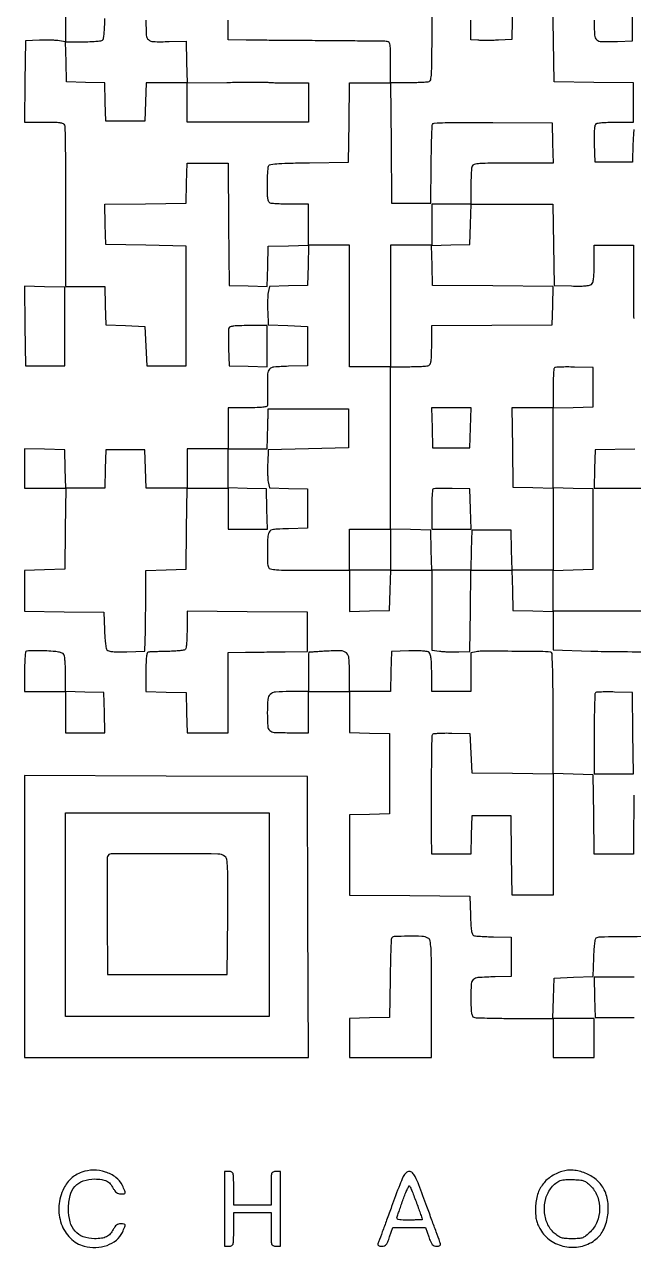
# Model space of a CAD drawing. Extents: x 179 to 1071, y 112 to 1107.
# Drawn here: x 179 to 505, y 112 to 767 of the extents above; entities that cross this region are included whole.
import ezdxf

# ---------------------------------------------------------------- set-up
doc = ezdxf.new("R2010")
doc.units = 0

msp = doc.modelspace()

# ---------------------------------------------------------------- linework, layer by layer
for points in [[(201, 789.418213), (201, 758), (210.25, 758.015313, 0.007807), (213.882764, 758.078055, 0.010736), (217.143858, 758.255482, 0.007655), (219.844524, 758.502289, 0.115381), (220.729091, 758.811407, 0.228384), (221.35659, 759.821704, 0.009456), (221.740282, 764.179757, 0.01097), (222.039141, 770.538324, 0.003025)], [(484, 769.519052, 0.012862), (484.205954, 761.513975, 0.198492), (485.363937, 759.0754, 0.184361), (487.943979, 758.071897, 0.010844), (496.503355, 758.203496), (504.5, 758.5), (504.5, 791)], [(397, 780), (397, 758.606989, -0.002045), (396.950434, 746.485827, -0.015901), (396.724422, 740.835307, -0.030015), (396.303854, 737.662537, -0.258697), (395.418213, 736.606989, -0.07203), (394.361889, 736.367894, -0.005915), (391.534475, 736.178303, -0.007831), (388.140776, 736.044305, -0.005951), (384.418213, 736), (375, 736), (375, 747, 0.004014), (374.948908, 753.363728, 0.034874), (374.706515, 756.18263, 0.10099), (374.182758, 757.58775, 0.234048), (373.25, 758.163337, 0.02023), (371.913785, 758.233701, 0.000213), (362.614063, 758.342791, 0.00068), (351.891089, 758.449435, 0.000442), (339.5, 758.544875, -0.000147), (326.533747, 758.637103, -0.000164), (314.035937, 758.733778, -0.000151), (303.385608, 758.822877, -0.00087), (297.75, 758.881538), (288, 759), (288, 769.5)], [(440.23034, 780.328317), (439.96068, 759.156633), (432.73034, 758.828317, -0.005785), (429.687146, 758.725393, -0.005151), (426.52235, 758.687613, -0.005175), (423.675666, 758.71242, -0.01588), (421.75, 758.810365), (418, 759.120731), (418, 769.560365)], [(505.315749, 711.055937, 0.019108), (504.987032, 707.800174, 0.00836), (504.788805, 703.464966), (504.5, 693.5), (494.5, 693.5), (484.5, 693.5), (484.211769, 703.417355, -0.006827), (484.138177, 708.195195, -0.023663), (484.278982, 711.282937, -0.033714), (484.604266, 713.294865, -0.19692), (485.211769, 714.152042, -0.113964), (486.130001, 714.475228, -0.008157), (488.83877, 714.733781, -0.011132), (492.113016, 714.919254, -0.008167), (495.75, 714.984687), (505, 715), (505, 725.480112), (505, 735.960225), (483.75, 736.230112), (462.5, 736.5), (462.230498, 758.25), (461.960995, 780)], [(244, 769.606989, 0.01279), (244.205236, 761.585257, 0.195993), (245.357504, 759.126454, 0.183007), (247.935008, 758.086581, 0.010906), (256.475707, 758.089571), (265.5, 758.289596), (265.782751, 747.144798), (266.065502, 736), (255.067734, 736), (244.069966, 736), (243.784983, 725.75), (243.5, 715.5), (233, 715.5), (222.5, 715.5), (222.215399, 725.715399), (221.930798, 735.930798), (211.715399, 736.215399), (201.5, 736.5), (201.216564, 747.21096), (200.933129, 757.921919), (197.716564, 758.51745, 0.030739), (195.993045, 758.728091, 0.008297), (193.241741, 758.848012, 0.008369), (190.107313, 758.880072, 0.008584), (187, 758.80649), (179.5, 758.5), (179.230498, 736.75), (178.960995, 715), (189.373509, 715, -0.005337), (194.952209, 714.940452, -0.030315), (197.9105, 714.697448, -0.062982), (199.600948, 714.232572, -0.205372), (200.393011, 713.418213, -0.087881), (200.639736, 712.142867, -0.000498), (200.821697, 699.840725, -0.002111), (200.956187, 685.792159, -0.001338), (201, 669.418213), (201, 627), (211.465017, 627), (221.930034, 627), (222.215017, 616.75), (222.5, 606.5), (233, 606), (243.5, 605.5), (244, 595), (244.5, 584.5), (255, 584.5), (265.5, 584.5), (265.5, 616.5), (265.5, 648.5), (244, 649), (222.5, 649.5), (222.216367, 660.230404), (221.932734, 670.960808), (243.716367, 671.230404), (265.5, 671.5), (265.783832, 682.25), (266.067663, 693), (277.020167, 693), (287.972671, 693), (288.236336, 660.25), (288.5, 627.5), (298.715817, 627.215394), (308.931635, 626.930789), (309.215817, 637.715394), (309.5, 648.5), (320.284178, 648.784178), (331.068357, 649.068357), (330.784178, 638.284178), (330.5, 627.5), (320.288831, 627.215446), (310.077661, 626.930891), (309.481052, 623.715446, 0.030047), (309.270626, 622.018638, 0.00876), (309.150106, 619.388287, 0.008769), (309.118216, 616.415823, 0.009283), (309.192221, 613.5), (309.5, 606.5), (320, 606), (330.5, 605.5), (330.5, 595), (330.5, 584.5), (320.306482, 584.21564, 0.012017), (312.543774, 583.812228, 0.186002), (310.174219, 582.685799, 0.184523), (309.163584, 580.256908, 0.011793), (309.118381, 572.42637, -0.001773), (309.162999, 569.299259, -0.00237), (309.179978, 566.461184, -0.00165), (309.175083, 564.081611, -0.024531), (309.129791, 563.25, -0.314515), (308.605545, 562.643644, -0.032862), (306.653411, 562.282852, -0.023176), (303.524501, 562.061227, -0.006093), (298.5, 562), (288, 562), (288, 551), (288, 540), (277, 540), (266, 540), (266, 529.5), (266, 519), (255.034983, 519), (244.069966, 519), (243.784983, 529.25), (243.5, 539.5), (233, 539.5), (222.5, 539.5), (222.215017, 529.25), (221.930034, 519), (211.5, 519), (201.069966, 519), (200.784983, 529.25), (200.5, 539.5), (189.75, 539.783832), (179, 540.067663), (179, 529.533832), (179, 519), (190.019502, 519), (201.039005, 519), (200.769502, 497.25), (200.5, 475.5), (189.75, 475.216168), (179, 474.932337), (179, 463.986056), (179, 453.039775), (200.25, 452.769888), (221.5, 452.5), (221.790118, 443.054124, 0.009941), (221.977975, 439.343588, 0.013554), (222.304236, 436.010384, 0.01037), (222.704917, 433.274446, 0.132407), (223.132908, 432.339856, 0.167678), (224.095359, 431.755311, 0.030434), (226.191022, 431.432811, 0.02274), (229.289227, 431.289042, 0.007523), (233.84279, 431.353465), (243.5, 431.635467), (243.704554, 442.567734, 0.001122), (243.786258, 447.529528, 0.000668), (243.86237, 453.436521, 0.000669), (243.922472, 459.323, 0.001158), (243.954554, 464.216168), (244, 474.932337), (254.75, 475.216168), (265.5, 475.5), (265.769502, 497.25), (266.039005, 519), (277.019502, 519), (288, 519), (288, 508), (288, 497), (298.533832, 497), (309.067663, 497), (308.783832, 507.75), (308.5, 518.5), (298.25, 518.784983), (288, 519.069966), (288, 529.534983), (288, 540), (298.5, 540), (309, 540), (309.111066, 545.75, -0.000597), (309.16368, 548.315351, -0.000388), (309.230318, 551.279688, -0.00039), (309.29986, 554.172908, -0.000742), (309.361066, 556.5), (309.5, 561.5), (331, 561.5), (352.5, 561.5), (352.5, 551), (352.5, 540.5), (331, 540), (309.5, 539.5), (309.192221, 532.5, 0.009283), (309.118216, 529.584177, 0.008769), (309.150106, 526.611713, 0.00876), (309.270626, 523.981362, 0.030047), (309.481052, 522.284554), (310.077661, 519.069109), (320.288831, 518.784554), (330.5, 518.5), (330.5, 508), (330.5, 497.5), (320.357794, 497.216207, 0.004239), (314.122991, 496.988837, 0.045994), (311.631874, 496.645775, 0.13437), (310.355481, 495.955228, 0.137305), (309.621449, 494.716207, 0.056369), (309.147458, 491.56532, 0.008974), (309.0303, 485.316115, 0.007455), (309.119202, 479.016684, 0.084547), (309.606989, 476.581787, 0.258697), (310.662537, 475.696146, 0.030015), (313.835307, 475.275578, 0.015901), (319.485827, 475.049566, 0.002045), (331.606989, 475), (353, 475), (353, 463.966168), (353, 452.932337), (363.75, 453.216168), (374.5, 453.5), (374.783832, 464.25), (375.067663, 475), (386.033832, 475), (397, 475), (397, 453.613544), (397, 432.227088), (401.25, 431.661377, 0.016758), (403.301223, 431.458017, 0.007463), (406.014062, 431.321231, 0.007378), (408.891941, 431.261658, 0.009906), (411.5, 431.297834), (417.5, 431.5), (417.769502, 453.25), (418.039005, 475), (428.985671, 475), (439.932337, 475), (440.216168, 464.25), (440.5, 453.5), (451.25, 453.216168), (462, 452.932337), (462, 442.614133), (462, 432.29593), (482.25, 431.688089, 0.005851), (496.885726, 431.420138, 0.002378), (516.816417, 431.383285, 0.002097)], [(527, 453), (494.5, 453), (462, 453), (462, 464), (462, 475), (451.033832, 475), (440.067663, 475), (439.783832, 485.75), (439.5, 496.5), (429, 496.5), (418.5, 496.5), (418.216168, 485.75), (417.932337, 475), (407.5, 475), (397.067663, 475), (396.783832, 485.75), (396.5, 496.5), (385.75, 496.783832), (375, 497.067663), (375, 486.033832), (375, 475), (364, 475), (353, 475), (353, 486), (353, 497), (364, 497), (375, 497), (375, 540.5), (375, 584), (364, 584), (353, 584), (353, 616.5), (353, 649), (342, 649), (331, 649), (331, 660), (331, 671), (321.581787, 671, -0.005951), (317.859224, 671.044305, -0.007831), (314.465525, 671.178303, -0.005915), (311.638111, 671.367894, -0.07203), (310.581787, 671.606989, -0.19467), (309.780298, 672.355058, -0.069116), (309.312224, 673.882724, -0.033827), (309.069372, 676.524375, -0.00643), (309.015313, 681.356989, -0.007897), (309.078061, 684.948749, -0.010836), (309.255482, 688.175286, -0.00778), (309.502378, 690.84659, -0.115057), (309.811407, 691.729091, -0.228384), (310.821704, 692.35659, -0.009456), (315.179757, 692.740282, -0.01097), (321.538324, 693.039141, -0.003025), (331.546095, 693.229091), (352.5, 693.5), (352.769888, 714.75), (353.039775, 736), (364.006035, 736), (374.972294, 736), (375.236147, 703.75), (375.5, 671.5), (386, 671.5), (396.5, 671.5), (396.730681, 691.978463, -0.002182), (396.854794, 699.919697, -0.003316), (397.038517, 706.819029, -0.001243), (397.250469, 712.746896, -0.08223), (397.4547, 713.742546, -0.294437), (398.416842, 714.446562, -0.00684), (404.300971, 714.713449, -0.008385), (413.327918, 714.847743, -0.001604), (429.724019, 714.764082), (461.5, 714.5), (461.783832, 703.75), (462.067663, 693), (440.640821, 693, 0.002041), (428.499457, 692.950448, 0.015877), (422.84067, 692.724462, 0.029953), (419.663113, 692.304015, 0.258793), (418.606989, 691.418213, 0.07203), (418.367894, 690.361889, 0.005915), (418.178303, 687.534475, 0.007831), (418.044305, 684.140776, 0.005951), (418, 680.418213), (418, 671), (439.980498, 671), (461.960995, 671), (462.230498, 649.25), (462.5, 627.5), (471.850715, 627.211141, 0.009044), (475.957683, 627.15859, 0.018924), (479.150171, 627.296386, 0.020746), (481.513859, 627.587315, 0.132968), (482.600715, 628.083586, 0.154085), (483.271246, 629.124417, 0.035127), (483.685192, 631.205854, 0.024181), (483.929838, 634.346734, 0.007345), (484, 639.122445), (484, 649), (494.5, 649), (505, 649), (505.088447, 638.75, -0.001988), (505.110203, 634.074213, -0.001154), (505.101038, 628.458666, -0.001154), (505.065867, 622.829759, -0.001946), (505.007107, 618.109288, 0.006434), (504.989526, 613.045587, 0.023412), (505.170161, 609.835353, 0.034234)], [(505.322108, 354.5, 0.000681), (505.248714, 349.544418, 0.000421), (505.17529, 343.720312, 0.000422), (505.112467, 337.967405, 0.00076), (505.072108, 333.25), (505, 323), (494.519888, 323), (484.039775, 323), (483.769888, 344.25), (483.5, 365.5), (472.75, 365.783832), (462, 366.067663), (462, 398.533832, 0.001612), (461.946938, 414.992971, 0.007973), (461.739435, 424.257798, 0.005595), (461.434371, 430.412141, 0.36865), (460.75, 431.122024, 0.021372), (455.213991, 431.424436, 0.001538), (439.854687, 431.558955, 0.00085), (423.774953, 431.622975, 0.046288), (420.75, 431.349293), (418, 430.841089), (418, 420.420545), (418, 410), (407.5, 410), (397, 410), (397, 419.877555, 0.007345), (396.929838, 424.653266, 0.024181), (396.685192, 427.794146, 0.035127), (396.271246, 429.875583, 0.154085), (395.600715, 430.916414, 0.132968), (394.513859, 431.412685, 0.020746), (392.150171, 431.703614, 0.018924), (388.957683, 431.84141, 0.009044), (384.850715, 431.788859), (375.5, 431.5), (375.216168, 420.75), (374.932337, 410), (363.966168, 410), (353, 410), (353, 419.964816, 0.018486), (352.70887, 427.836462, 0.192208), (351.316585, 430.691543, 0.185082), (348.313111, 431.860867, 0.016937), (340.157721, 431.627347, 0.000292), (336.820772, 431.416568, 0.000466), (333.969768, 431.232141, 0.000082), (331.448979, 431.066299, 0.025908), (331.25, 431.042778, 0.358071), (331.147842, 430.924795, 0.000558), (331.073438, 427.928191, 0.003696), (331.017975, 424.52913, 0.002231), (331, 420.5), (331, 410), (321.035184, 410, 0.016247), (313.365571, 409.750721, 0.174549), (310.559388, 408.52907, 0.186703), (309.274311, 405.837384, 0.019069), (309, 398.647529, 0.01362), (309.196463, 391.43646, 0.195954), (310.269946, 389.16497, 0.176701), (312.674412, 388.169508, 0.010683), (320.606989, 388), (331, 388), (331, 399), (331, 410), (342, 410), (353, 410), (353, 399.033832), (353, 388.067663), (363.75, 387.783832), (374.5, 387.5), (374.5, 366), (374.5, 344.5), (363.75, 344.216168), (353, 343.932337), (353, 322.480021), (353, 301.027706), (385.25, 300.763853), (417.5, 300.5), (417.78548, 290.205, 0.006512), (417.990646, 285.172696, 0.02504), (418.315173, 282.058752, 0.038147), (418.771319, 280.112102, 0.228339), (419.465675, 279.374798, 0.070471), (420.418437, 279.156034, 0.004821), (423.188385, 278.946933, 0.006813), (426.508777, 278.773856, 0.005059), (430.180195, 278.669798), (439.5, 278.5), (439.5, 268), (439.5, 257.5), (431, 257.24922, 0.00765), (421.790338, 256.836408, 0.163779), (419.298599, 255.827374, 0.20511), (418.195414, 253.582399, 0.013035), (418, 246.087937, 0.005765), (418.060638, 240.828545, 0.031694), (418.305418, 238.003282, 0.065386), (418.772602, 236.380901, 0.201), (419.581787, 235.606989, 0.083055), (420.779435, 235.363369, 0.001841), (426.696775, 235.178303, 0.004125), (433.642891, 235.043995, 0.002771), (441.581787, 235), (462, 235), (462, 224.5), (462, 214), (473, 214), (484, 214), (484, 224.5), (484, 235), (472.966168, 235), (461.932337, 235), (462.216168, 245.75), (462.5, 256.5), (473, 257), (483.5, 257.5), (483.788805, 267.464966, -0.009185), (483.978344, 271.465495, -0.015642), (484.302506, 274.797089, -0.011428), (484.70247, 277.423379, -0.213988), (485.160452, 278.099165, -0.13594), (487.320716, 278.728202, -0.001145), (504.929603, 278.919042, -0.001586), (522.196447, 279.011854, -0.092414)]]:
    msp.add_lwpolyline(points, format="xyb")
for points in [[(321.081787, 736), (331, 736), (331, 725.5), (331, 715), (320.75, 714.926805, -0.001262), (312.521508, 714.888821, -0.000694), (302.452926, 714.881747, -0.00058), (290.33909, 714.904103, -0.000334), (275.75, 714.957682), (266, 715), (266, 725.480112), (266, 735.960225), (287.25, 736.240533, -0.001221), (295.490307, 736.329112, -0.001857), (302.649025, 736.362002, -0.000663), (308.820742, 736.359249, -0.04787), (309.831787, 736.26042, 0.040374), (310.74708, 736.157104, 0.002139), (313.685837, 736.076498, 0.003353), (317.185502, 736.018962, 0.002433)], [(397, 660), (397, 649), (386, 649), (375, 649), (375, 616.5), (375, 584), (384.418213, 584, 0.005951), (388.140776, 584.044305, 0.007831), (391.534475, 584.178303, 0.005915), (394.361889, 584.367894, 0.07203), (395.418213, 584.606989, 0.205108), (396.23226, 585.397946, 0.063129), (396.69728, 587.084163, 0.030397), (396.940388, 590.034221, 0.005362), (397, 595.593136), (397, 605.972294), (429.25, 606.236147), (461.5, 606.5), (461.78483, 616.736101), (462.069659, 626.972202), (429.78483, 627.236101), (397.5, 627.5), (397.216527, 638.214647), (396.933054, 648.929295), (407.216527, 649.214647), (417.5, 649.5), (417.783832, 660.25), (418.067663, 671), (407.533832, 671), (397, 671)], [(288.428774, 604.674983, 0.081654), (288.239658, 603.758353, 0.005045), (288.154817, 600.970602, 0.007376), (288.136178, 597.631743, 0.005394), (288.210159, 593.924983), (288.5, 584.5), (298.75, 584.215017), (309, 583.930034), (309, 594.965017), (309, 606), (298.968615, 606, 0.006617), (294.110732, 605.935704, 0.024652), (291.062387, 605.704307, 0.036397), (289.136967, 605.31837, 0.237787)], [(462.699448, 583.366114, 0.177451), (462.419778, 582.762931, 0.004898), (462.205463, 579.836713, 0.009512), (462.050668, 576.343898, 0.006317), (462, 572.333333), (462, 562), (450.980112, 562), (439.960225, 562), (440.230112, 540.75), (440.5, 519.5), (451.25, 519.216168), (462, 518.932337), (462, 496.932337), (462, 474.932337), (472.75, 475.216168), (483.5, 475.5), (483.5, 497), (483.5, 518.5), (472.75, 518.783832), (462, 519.067663), (462, 540.5), (462, 561.932337), (472.75, 562.216168), (483.5, 562.5), (483.5, 573), (483.5, 583.5), (473.449448, 583.782781, 0.006672), (469.547259, 583.840477, 0.010046), (466.145783, 583.777033, 0.005301), (463.300668, 583.636532, 0.183378)], [(397.700461, 518.367127, 0.177417), (397.420396, 517.763196, 0.00491), (397.20576, 514.83701, 0.009524), (397.050742, 511.343969, 0.006326), (397, 507.333333), (397, 497), (407.533832, 497), (418.067663, 497), (417.783832, 507.75), (417.5, 518.5), (407.950461, 518.783794, 0.007041), (404.240283, 518.841782, 0.010544), (401.000338, 518.778463, 0.005798), (398.297812, 518.637197, 0.182377)], [(266, 443.07287, -0.007985), (265.930179, 438.701395, -0.019217), (265.702616, 435.472954, -0.019568), (265.357905, 433.159775, -0.210572), (264.833894, 432.397341, -0.108379), (264.000724, 432.104811, -0.007361), (261.488813, 431.834951, -0.01027), (258.456871, 431.617006, -0.007511), (255.083894, 431.49486, 0.001402), (251.704817, 431.413821, 0.001902), (248.654331, 431.32049, 0.001265), (246.09418, 431.225927, 0.021286), (245.25, 431.156536, 0.309111), (244.644485, 430.620976, 0.032488), (244.283597, 428.660974, 0.023133), (244.061544, 425.533256, 0.006155), (244, 420.533832), (244, 410.067663), (254.75, 409.783832), (265.5, 409.5), (265.783832, 398.75), (266.067663, 388), (277.033832, 388), (288, 388), (288, 409.5), (288, 431), (297.25, 431.086779, 0.000584), (301.645003, 431.133146, 0.000277), (307.307812, 431.202645, 0.000275), (313.230203, 431.281867, 0.000389), (318.5, 431.359357), (330.5, 431.545156), (330.5, 442.022578), (330.5, 452.5), (298.25, 452.763853), (266, 453.027706)], [(179.75, 431.433331, 0.172897), (179.450696, 430.784147, 0.005532), (179.220313, 427.856458, 0.010097), (179.054367, 424.3486, 0.00677), (179, 420.333333), (179, 410), (190, 410), (201, 410), (201, 399), (201, 388), (211.533832, 388), (222.067663, 388), (221.783832, 398.75), (221.5, 409.5), (211.25, 409.784983), (201, 410.069966), (200.984687, 419.284983, 0.009188), (200.911841, 422.920202, 0.012215), (200.704257, 426.219278, 0.009567), (200.413289, 428.943584, 0.110073), (200.051533, 429.950858, 0.171811), (199.153355, 430.65725, 0.036845), (197.204205, 431.160107, 0.025808), (194.249423, 431.538065, 0.008201), (189.816846, 431.800856, 0.007982), (186.192397, 431.8982, 0.011846), (183.016511, 431.85754, 0.007065), (180.383088, 431.724114, 0.184975)], [(484.700461, 409.367127, 0.189277), (484.416395, 408.715812, 0.00134), (484.20576, 402.60576, 0.004874), (484.05054, 395.561626, 0.003071), (484, 387.333333), (484, 366), (494.519502, 366), (505.039005, 366), (504.769502, 387.75), (504.5, 409.5), (494.950461, 409.783794, 0.007041), (491.240283, 409.841782, 0.010544), (488.000338, 409.778463, 0.005798), (485.297812, 409.637197, 0.182377)], [(418, 377), (418.5, 366.5), (440.25, 366.230498), (462, 365.960995), (462, 333.480498), (462, 301), (451.019888, 301), (440.039775, 301), (439.769888, 322.25), (439.5, 343.5), (429, 343.5), (418.5, 343.5), (418.215017, 333.25), (417.930034, 323), (407.465017, 323), (397, 323), (396.935375, 333.25, -0.001948), (396.888684, 352.633941, -0.002677), (397.007909, 370.062155, -0.000502), (397.216444, 385.860449, -0.135666), (397.592687, 387.14997, -0.234682), (398.165586, 387.506124, -0.008302), (400.834804, 387.716288, -0.013815), (404.084032, 387.827913, -0.009051), (407.830795, 387.785237), (417.5, 387.5)], [(223.453816, 321.740243, 0.089548), (223.261817, 320.729866, 0.000598), (223.19019, 311.747155, 0.00234), (223.168607, 301.460077, 0.00149), (223.235201, 289.490243), (223.5, 258.5), (255.5, 258.5), (287.5, 258.5), (287.765726, 289.5, 0.001225), (287.879013, 308.006621, 0.012082), (287.71941, 315.793845, 0.024457), (287.315418, 320.099227, 0.201729), (286.324597, 321.75, 0.157681), (282.495237, 323.016106, 0.001671), (254.221233, 323.106234, 0.001077), (225.335041, 323.03952, 0.309316)], [(375.474955, 277.75, 0.079337), (375.282691, 276.78105, 0.001128), (375.073173, 270.845312, 0.003098), (374.888033, 263.947003, 0.002033), (374.75634, 256), (374.5, 235.5), (363.75, 235.216168), (353, 234.932337), (353, 224.466168), (353, 214), (374.971999, 214), (396.943997, 214), (396.926485, 245.489174, 0.001068), (396.873566, 265.150501, 0.013441), (396.638265, 272.56911, 0.033524), (396.146449, 276.463897, 0.225396), (395.020228, 277.989174, 0.111886), (391.73448, 278.893413, 0.014487), (384.405886, 279.016074, 0.009322), (376.883686, 278.783719, 0.300334)], [(209.683804, 152.608385, 0.037519), (206.453517, 151.123705, 0.05564), (203.915054, 149.322992, 0.055933), (201.845434, 147.014506, 0.038414), (200.028793, 144, 0.098351), (197.41826, 134.548766, 0.103483), (198.694085, 124.999041, 0.111726), (203.534074, 117.306042, 0.131773), (210.957988, 113.009347, 0.074228), (217.170377, 112.295289, 0.078664), (223.190275, 113.457707, 0.085063), (228.170422, 116.292443, 0.110583), (231.393538, 120.416892, 0.008295), (232.725442, 123.348264, 0.150376), (232.838458, 124.358843, 0.32021), (232.302978, 124.871744, 0.036035), (230.52568, 125, 0.074186), (229.315265, 124.819415, 0.085534), (228.274159, 124.294684, 0.073782), (227.357711, 123.379331, 0.040384), (226.51533, 122.029644, -0.060119), (224.858757, 119.594384, -0.097596), (222.886425, 118.067496, -0.082774), (220.244306, 117.252992, -0.033478), (216.470034, 117, -0.085617), (210.434909, 118.041046, -0.128649), (206.041292, 121.030957, -0.116684), (203.40134, 126.039796, -0.062843), (202.511047, 133, -0.061107), (203.366356, 140.07176, -0.120578), (205.97537, 145.053707, -0.1321), (210.398022, 147.987437, -0.080931), (216.612794, 149, -0.034712), (220.300064, 148.743704, -0.082981), (222.908926, 147.92416, -0.096565), (224.868732, 146.395301, -0.059701), (226.51533, 143.970356, 0.040384), (227.357711, 142.620669, 0.073782), (228.274159, 141.705316, 0.085534), (229.315265, 141.180585, 0.074186), (230.52568, 141, 0.036035), (232.302978, 141.128256, 0.32021), (232.838458, 141.641157, 0.150376), (232.725442, 142.651736, 0.008295), (231.393538, 145.583108, 0.121066), (227.927372, 149.834299, 0.083404), (222.38911, 152.713278, 0.078871), (215.896381, 153.731445, 0.088719)], [(286, 133), (286, 113), (288.5, 113, 0.104331), (289.950811, 113.306062, 0.224677), (290.680556, 114.15, 0.064117), (290.955995, 116.064536, 0.003707), (291, 122), (291, 131), (301, 131), (311, 131), (311, 122, 0.003707), (311.044005, 116.064536, 0.064117), (311.319444, 114.15, 0.224677), (312.049189, 113.306062, 0.104331), (313.5, 113), (316, 113), (316, 133), (316, 153), (313.5, 153, 0.104331), (312.049189, 152.693938, 0.224677), (311.319444, 151.85, 0.064117), (311.044005, 149.935464, 0.003707), (311, 144), (311, 135), (301, 135), (291, 135), (291, 144, 0.003707), (290.955995, 149.935464, 0.064117), (290.680556, 151.85, 0.224677), (289.950811, 152.693938, 0.104331), (288.5, 153), (286, 153)], [(375.561826, 134.25, 0.000056), (372.891492, 126.97389, 0.000085), (370.569213, 120.640625, 0.000031), (368.570287, 115.185263, 0.002096), (368.2321, 114.25, 0.176258), (368.235285, 113.732765, 0.170292), (368.569733, 113.329545, 0.098345), (369.270572, 113.077722, 0.03724), (370.312645, 113, 0.083579), (371.70263, 113.233982, 0.135846), (372.681839, 113.909055, 0.078963), (373.503311, 115.280794, 0.015325), (374.5, 118), (376.160733, 123), (384.882822, 123), (393.604911, 123), (395.402886, 118, 0.015656), (396.464944, 115.313739, 0.07589), (397.332377, 113.928019, 0.129346), (398.332249, 113.239937, 0.086585), (399.707419, 113, 0.037744), (400.739068, 113.077988, 0.098919), (401.434052, 113.330182, 0.170206), (401.765741, 113.733446, 0.175239), (401.7679, 114.25, 0.002096), (401.429713, 115.185263, 0.000031), (399.430787, 120.640625, 0.000085), (397.108508, 126.97389, 0.000056), (394.438174, 134.25, 0.002251), (390.127109, 145.831267, 0.026377), (388.191461, 150.241349, 0.080817), (386.69777, 152.300247, 0.198001), (385, 153, 0.198001), (383.30223, 152.300247, 0.080817), (381.808539, 150.241349, 0.026377), (379.872891, 145.831267, 0.002251)], [(466.764045, 153.05557, 0.07095), (460.642134, 150.089072, 0.091267), (456.182211, 145.721644, 0.089168), (453.501217, 139.966946, 0.064595), (452.588835, 132.939169, 0.017326), (452.711034, 129.40439, 0.040848), (453.107186, 126.798308, 0.046119), (453.885067, 124.48725, 0.028317), (455.19606, 121.928422, 0.109868), (460.687593, 116.021229, 0.102355), (468.304108, 112.810083, 0.100827), (476.667246, 112.860126, 0.10332), (484.263472, 116.187608, 0.118996), (488.700748, 121.296679, 0.07771), (491.191433, 128.733894, 0.074947), (491.341306, 136.864159, 0.094761), (488.979621, 143.987427, 0.09527), (485.01477, 148.703618, 0.073688), (479.226189, 152.131549, 0.07431), (472.744562, 153.712204, 0.10044)], [(388.930384, 136.058597, -0.001098), (390.107081, 132.800432, -0.001745), (391.0983, 130.006205, -0.000358), (391.960064, 127.544093, -0.08419), (392, 127.308597, -0.399426), (391.880991, 127.183389, -0.001839), (389.912322, 127.09065, -0.006779), (387.618144, 127.02218, -0.00407), (384.893011, 127, -0.005609), (380.726103, 127.046748, -0.060916), (379.065923, 127.28768, -0.240986), (378.459883, 127.839665, -0.184329), (378.464869, 128.75, 0.006747), (378.868022, 129.832381, 0.000797), (379.727626, 132.251196, 0.000954), (380.739574, 135.130606, 0.000782), (381.810341, 138.211517, -0.010216), (382.882748, 141.119051, -0.018392), (383.89689, 143.448768, -0.014669), (384.780404, 145.159664, -0.502991), (385.168866, 145.211517, -0.092251), (385.54939, 144.640035, -0.003384), (386.559221, 142.229346, -0.006072), (387.704045, 139.344487, -0.004215)], [(482.534117, 144.811303, -0.099867), (485.879438, 139.265053, -0.091849), (486.944685, 132.684557, -0.091772), (485.58198, 126.154489, -0.099485), (481.987963, 120.752669, -0.021613), (479.607721, 118.569764, -0.083812), (477.888522, 117.558463, -0.075649), (475.844604, 117.115368, -0.01562), (472.152443, 117, -0.016144), (468.65737, 117.112882, -0.061175), (466.512667, 117.51817, -0.073196), (464.73062, 118.390229, -0.029835), (462.595198, 120.050559, -0.111833), (458.950568, 125.075363, -0.086535), (457.390244, 131.675603, -0.084303), (458.143252, 138.575288, -0.09771), (461.141509, 144.45277, -0.054506), (463.407581, 146.764516, -0.089051), (465.797816, 148.097865, -0.071503), (468.870069, 148.683748, -0.024767), (473.394924, 148.666336, -0.01719), (476.82851, 148.364271, -0.069372), (478.855988, 147.823515, -0.080044), (480.510152, 146.788935, -0.027585)]]:
    msp.add_lwpolyline(points, format="xyb", close=True)
for points in [[(179.230013, 605.784034), (179.5, 584.5), (190, 584.5), (200.5, 584.5), (200.5, 605.5), (200.5, 626.5), (189.730013, 626.784034), (178.960027, 627.068069)], [(397.216168, 551.25), (397.5, 540.5), (407.5, 540.5), (417.5, 540.5), (417.783832, 551.25), (418.067663, 562), (407.5, 562), (396.932337, 562)], [(179, 289.506286), (179, 214), (255.006326, 214), (331.012652, 214), (330.756326, 289.25), (330.5, 364.5), (254.75, 364.756286), (179, 365.012572)], [(310, 290.5), (310, 236), (255.5, 236), (201, 236), (201, 290.5), (201, 345), (255.5, 345), (310, 345)]]:
    msp.add_lwpolyline(points, close=True)
for points in [[(505.75, 539.769888), (484.5, 539.5), (484.215017, 529.25), (483.930034, 519), (516.430034, 519)], [(505.466168, 257), (483.932337, 257), (484.216168, 246.25), (484.5, 235.5), (505.5, 235.5)]]:
    msp.add_lwpolyline(points)

doc.saveas('drawing.dxf')
